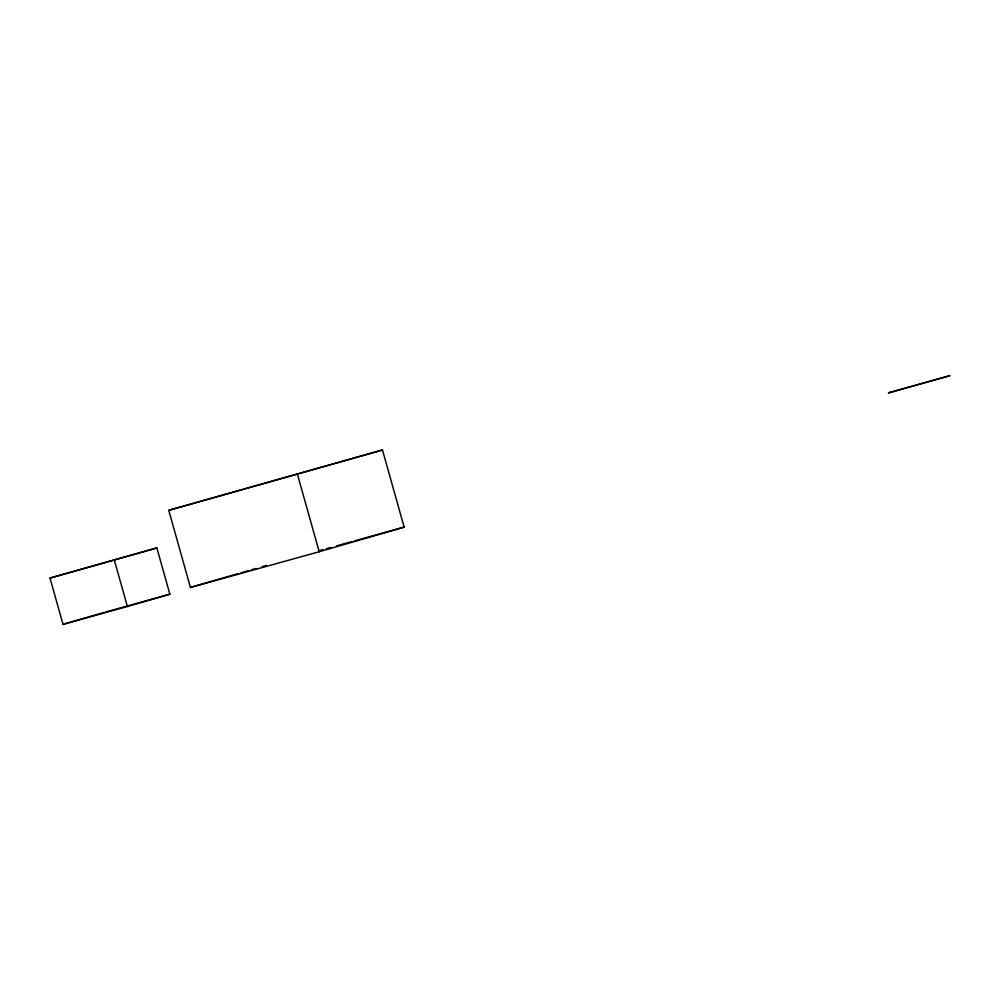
<?xml version="1.0" encoding="UTF-8"?>
<svg xmlns="http://www.w3.org/2000/svg" width="1000" height="1000" viewBox="0 0 1000 1000"><rect width="100%" height="100%" fill="white"/><g stroke="black" fill="none" stroke-linecap="round" stroke-linejoin="round"><path stroke-width="1.5" d="M168.762 510.325L382.475 450L404.15 527.137L319.2 551.737L190.438 587.45L168.762 510.325L382.475 450M50 578.088L156.862 547.925L169.862 594.2L127.387 606.5L63.012 624.362L50 578.088L156.862 547.925M63.012 624.362L104.025 612.487M190.438 587.45L238.137 573.638M241.112 572.775L248.562 570.612M251.55 569.75L256.012 568.462M261.975 566.737L266.45 565.438M318.812 550.8L323.3 549.562M326.3 548.725L330.788 547.487M336.775 545.825L351.75 541.663M354.75 540.837L404.15 527.137M105.487 612.062L169.862 594.2M297.525 474.613L319.2 551.737M114.375 560.225L127.387 606.5M889.925 392.463L888.4 392.925L950 375.637L889.925 392.463"/></g></svg>
